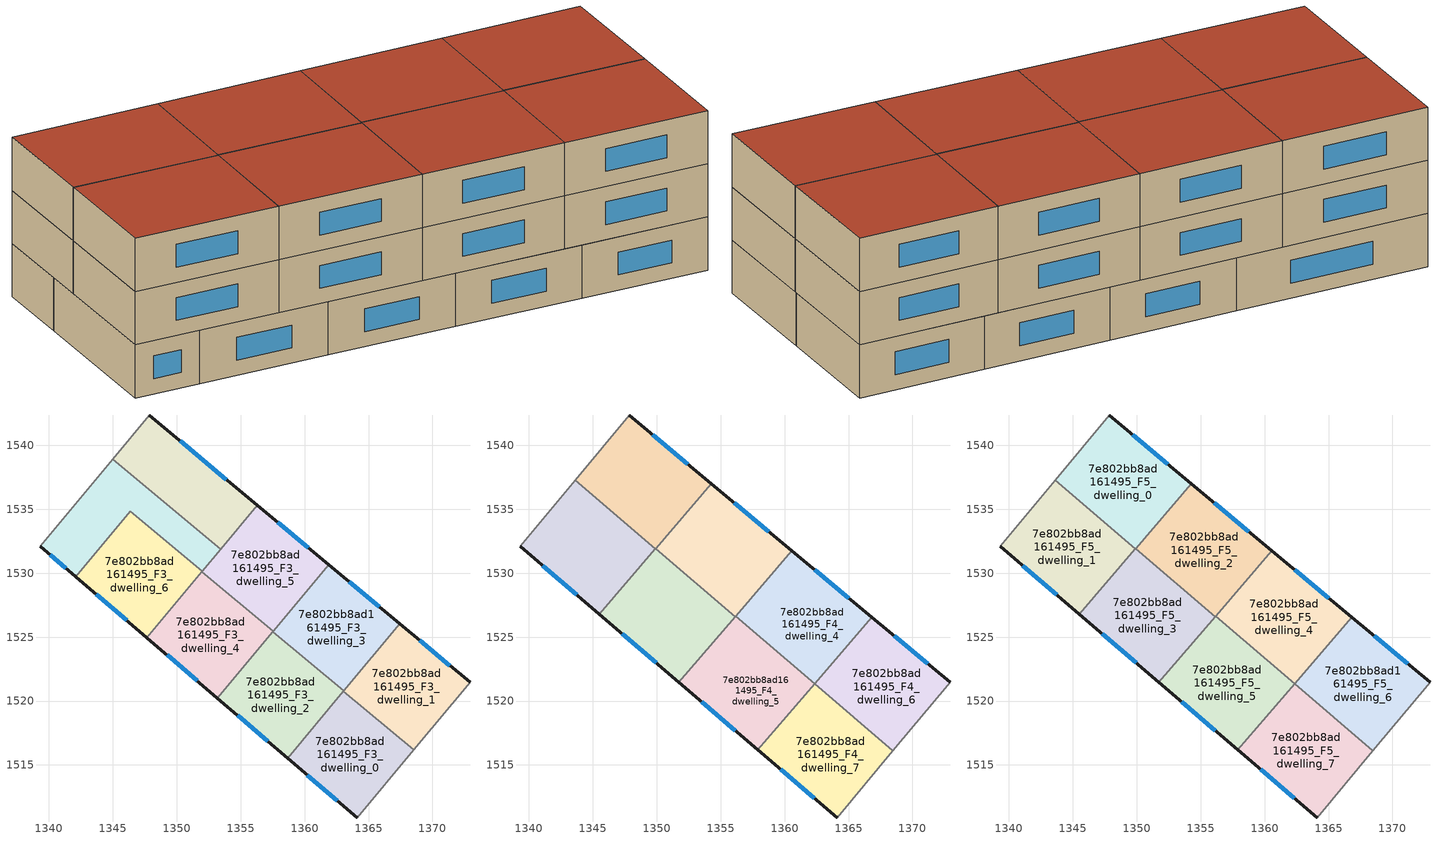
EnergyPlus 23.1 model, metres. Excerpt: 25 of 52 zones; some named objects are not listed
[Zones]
7e802bb8ad161495_F3_dwelling_0
 floor to 7e802bb8ad161495_F2_dwelling_0 (EU_floor_Construction): 1368.53,1516.19 1364.1,1510.87 1358.66,1515.53 1363.03,1520.77 z9
 wall outside (EU_wall_Construction): 1358.66,1515.53 1364.1,1510.87 z9:12
 wall to 7e802bb8ad161495_F3_dwelling_1 (EU_wall_Construction): 1368.53,1516.19 1363.03,1520.77 z9:12
 wall adiabatic (EU_wall_Construction): 1364.1,1510.87 1368.53,1516.19 z9:12
 wall to 7e802bb8ad161495_F3_dwelling_2 (EU_wall_Construction): 1363.03,1520.77 1358.66,1515.53 z9:12
 window (EU_Window_Construction): 1360.22,1514.2 1362.55,1512.2 z9.86:11.14
 ceiling adiabatic (EU_roof_Construction): 1364.1,1510.87 1368.47,1516.12 1363.36,1520.5 1363.03,1520.77 1358.66,1515.53 z12
7e802bb8ad161495_F3_dwelling_1
 floor to 7e802bb8ad161495_F2_dwelling_1 (EU_floor_Construction): 1372.93,1521.47 1368.53,1516.19 1363.03,1520.77 1367.43,1526.05 z9
 wall outside (EU_wall_Construction): 1372.93,1521.47 1367.43,1526.05 z9:12
 wall adiabatic (EU_wall_Construction): 1368.53,1516.19 1372.93,1521.47 z9:12
 wall to 7e802bb8ad161495_F3_dwelling_3 (EU_wall_Construction): 1367.43,1526.05 1363.06,1520.81 z9:12
 wall to 7e802bb8ad161495_F3_dwelling_2 (EU_wall_Construction): 1363.06,1520.81 1363.03,1520.77 z9:12
 window (EU_Window_Construction): 1371.36,1522.78 1369,1524.74 z9.86:11.14
7e802bb8ad161495_F3_dwelling_2
 floor to 7e802bb8ad161495_F2_dwelling_2 (EU_floor_Construction): 1363.06,1520.81 1358.66,1515.53 1353.18,1520.22 1357.52,1525.42 z9
 wall outside (EU_wall_Construction): 1353.18,1520.22 1358.66,1515.53 z9:12
 wall to 7e802bb8ad161495_F3_dwelling_3 (EU_wall_Construction): 1363.06,1520.81 1357.52,1525.42 z9:12
 wall to 7e802bb8ad161495_F3_dwelling_4 (EU_wall_Construction): 1357.52,1525.42 1353.18,1520.22 z9:12
 window (EU_Window_Construction): 1354.75,1518.88 1357.1,1516.87 z9.86:11.14
7e802bb8ad161495_F3_dwelling_3
 floor to 7e802bb8ad161495_F2_dwelling_3 (EU_floor_Construction): 1367.43,1526.05 1363.06,1520.81 1357.52,1525.42 1361.89,1530.66 z9
 wall outside (EU_wall_Construction): 1367.43,1526.05 1361.89,1530.66 z9:12
 wall to 7e802bb8ad161495_F3_dwelling_5 (EU_wall_Construction): 1361.89,1530.66 1357.55,1525.46 z9:12
 wall to 7e802bb8ad161495_F3_dwelling_4 (EU_wall_Construction): 1357.55,1525.46 1357.52,1525.43 z9:12
 window (EU_Window_Construction): 1365.85,1527.37 1363.47,1529.34 z9.86:11.14
7e802bb8ad161495_F3_dwelling_4
 floor to 7e802bb8ad161495_F2_dwelling_4 (EU_floor_Construction): 1357.55,1525.46 1353.18,1520.22 1347.66,1524.95 1351.97,1530.12 z9
 wall outside (EU_wall_Construction): 1347.66,1524.95 1353.18,1520.22 z9:12
 wall to 7e802bb8ad161495_F3_dwelling_5 (EU_wall_Construction): 1357.55,1525.46 1351.97,1530.12 z9:12
 wall to 7e802bb8ad161495_F3_dwelling_6 (EU_wall_Construction): 1351.97,1530.12 1347.66,1524.95 z9:12
 window (EU_Window_Construction): 1349.24,1523.6 1351.61,1521.57 z9.86:11.14
 ceiling adiabatic (EU_roof_Construction): 1353.18,1520.22 1351.74,1521.46 1356.16,1526.62 1351.97,1530.12 1347.66,1524.95 z12
7e802bb8ad161495_F3_dwelling_5
 floor to 7e802bb8ad161495_F2_dwelling_5 (EU_floor_Construction): 1361.89,1530.66 1357.55,1525.46 1351.97,1530.12 1356.3,1535.31 z9
 wall outside (EU_wall_Construction): 1361.89,1530.66 1356.3,1535.31 z9:12
 wall to 7e802bb8ad161495_F3_dwelling_8 (EU_wall_Construction): 1356.3,1535.31 1353.43,1531.87 z9:12
 wall to 7e802bb8ad161495_F3_dwelling_7 (EU_wall_Construction): 1353.43,1531.88 1352,1530.15 z9:12
 wall to 7e802bb8ad161495_F3_dwelling_6 (EU_wall_Construction): 1352,1530.15 1351.97,1530.12 z9:12
 window (EU_Window_Construction): 1360.29,1531.99 1357.9,1533.98 z9.86:11.14
7e802bb8ad161495_F3_dwelling_6
 floor to 7e802bb8ad161495_F2_dwelling_6 (EU_floor_Construction): 1352,1530.15 1347.66,1524.95 1342.1,1529.72 1346.37,1534.84 z9
 wall outside (EU_wall_Construction): 1342.1,1529.72 1347.66,1524.95 z9:12
 wall to 7e802bb8ad161495_F3_dwelling_7 (EU_wall_Construction): 1352,1530.15 1346.37,1534.84 1342.1,1529.72 z9:12
 window (EU_Window_Construction): 1343.69,1528.36 1346.07,1526.31 z9.86:11.14
7e802bb8ad161495_F3_dwelling_7
 floor to 7e802bb8ad161495_F2_dwelling_7 (EU_floor_Construction): 1353.43,1531.88 1352,1530.15 1346.37,1534.84 1342.1,1529.72 1339.3,1532.12 1344.98,1538.92 z9
 wall outside (EU_wall_Construction): 1339.3,1532.12 1342.1,1529.72 z9:12
 wall adiabatic (EU_wall_Construction): 1344.98,1538.92 1339.3,1532.12 z9:12
 wall to 7e802bb8ad161495_F3_dwelling_8 (EU_wall_Construction): 1353.43,1531.88 1344.98,1538.92 z9:12
 window (EU_Window_Construction): 1340.1,1531.43 1341.3,1530.4 z9.86:11.14
7e802bb8ad161495_F3_dwelling_8
 floor to 7e802bb8ad161495_F2_dwelling_8 (EU_floor_Construction): 1356.3,1535.31 1353.43,1531.88 1344.98,1538.92 1347.84,1542.35 z9
 wall outside (EU_wall_Construction): 1356.3,1535.31 1347.84,1542.35 z9:12
 wall adiabatic (EU_wall_Construction): 1347.84,1542.35 1344.98,1538.92 z9:12
 window (EU_Window_Construction): 1353.88,1537.32 1350.25,1540.34 z9.86:11.14
 ceiling adiabatic (EU_roof_Construction): 1353.43,1531.88 1356.3,1535.31 1354.26,1537 1351.35,1533.61 z12
7e802bb8ad161495_F4_dwelling_0
 floor to 7e802bb8ad161495_F3_dwelling_8 (EU_floor_Construction): 1354.26,1537 1351.35,1533.61 1344.98,1538.92 1347.84,1542.35 z12
 floor to 7e802bb8ad161495_F3_dwelling_7 (EU_floor_Construction): 1351.35,1533.61 1349.89,1531.91 1343.61,1537.29 1344.98,1538.92 z12
 wall outside (EU_wall_Construction): 1354.27,1537 1347.84,1542.35 z12:15
 wall adiabatic (EU_wall_Construction): 1347.84,1542.35 1343.61,1537.29 z12:15
 wall to 7e802bb8ad161495_F4_dwelling_1 (EU_wall_Construction): 1343.61,1537.29 1349.89,1531.91 z12:15
 wall to 7e802bb8ad161495_F4_dwelling_2 (EU_wall_Construction): 1349.91,1531.92 1354.27,1537 z12:15
 wall to 7e802bb8ad161495_F4_dwelling_3 (EU_wall_Construction): 1349.89,1531.91 1349.91,1531.92 z12:15
 window (EU_Window_Construction): 1352.43,1538.53 1349.67,1540.83 z12.86:14.14
7e802bb8ad161495_F4_dwelling_1
 floor to 7e802bb8ad161495_F3_dwelling_6 (EU_floor_Construction): 1349.89,1531.9 1345.51,1526.8 1342.1,1529.72 1346.37,1534.84 z12
 floor to 7e802bb8ad161495_F3_dwelling_7 (EU_floor_Construction): 1346.37,1534.84 1342.1,1529.72 1339.3,1532.12 1343.61,1537.29 1349.89,1531.91 z12
 wall outside (EU_wall_Construction): 1339.3,1532.12 1345.51,1526.8 z12:15
 wall adiabatic (EU_wall_Construction): 1343.61,1537.29 1339.3,1532.12 z12:15
 wall to 7e802bb8ad161495_F4_dwelling_3 (EU_wall_Construction): 1345.51,1526.8 1349.89,1531.91 z12:15
 window (EU_Window_Construction): 1341.08,1530.6 1343.74,1528.32 z12.86:14.14
7e802bb8ad161495_F4_dwelling_2
 floor to 7e802bb8ad161495_F3_dwelling_5 (EU_floor_Construction): 1360.57,1531.76 1356.16,1526.62 1353.83,1528.56 1351.99,1530.14 1356.3,1535.31 z12
 floor to 7e802bb8ad161495_F3_dwelling_7 (EU_floor_Construction): 1353.43,1531.88 1352,1530.15 1351.37,1530.67 1349.91,1531.92 1351.35,1533.61 z12
 floor adiabatic (EU_floor_Construction): 1356.16,1526.62 1356.13,1526.59 1353.83,1528.56 z12; 1356.3,1535.31 1351.99,1530.14 1351.37,1530.67 1352,1530.15 1353.43,1531.88 1351.35,1533.61 1354.27,1537 z12
 wall outside (EU_wall_Construction): 1360.57,1531.76 1354.27,1537 z12:15
 wall to 7e802bb8ad161495_F4_dwelling_3 (EU_wall_Construction): 1349.91,1531.92 1356.13,1526.59 z12:15
 wall to 7e802bb8ad161495_F4_dwelling_4 (EU_wall_Construction): 1356.17,1526.64 1360.57,1531.76 z12:15
 wall to 7e802bb8ad161495_F4_dwelling_5 (EU_wall_Construction): 1356.13,1526.59 1356.17,1526.64 z12:15
 window (EU_Window_Construction): 1358.77,1533.26 1356.07,1535.51 z12.86:14.14
7e802bb8ad161495_F4_dwelling_3
 floor adiabatic (EU_floor_Construction): 1353.83,1528.56 1356.13,1526.59 1351.74,1521.46 1347.66,1524.95 1351.97,1530.12 z12
 floor to 7e802bb8ad161495_F3_dwelling_6 (EU_floor_Construction): 1351.37,1530.67 1351.99,1530.14 1347.66,1524.95 1345.51,1526.8 1349.89,1531.9 z12
 floor to 7e802bb8ad161495_F3_dwelling_5 (EU_floor_Construction): 1353.83,1528.56 1351.97,1530.12 1351.99,1530.14 z12
 floor to 7e802bb8ad161495_F3_dwelling_7 (EU_floor_Construction): 1351.37,1530.67 1349.89,1531.91 1349.91,1531.92 z12
 wall outside (EU_wall_Construction): 1345.51,1526.8 1351.74,1521.46 z12:15
 wall to 7e802bb8ad161495_F4_dwelling_5 (EU_wall_Construction): 1351.74,1521.46 1356.13,1526.59 z12:15
 window (EU_Window_Construction): 1347.29,1525.27 1349.96,1522.99 z12.86:14.14
7e802bb8ad161495_F4_dwelling_4
 floor to 7e802bb8ad161495_F3_dwelling_3 (EU_floor_Construction): 1366.81,1526.56 1362.37,1521.38 1359.79,1523.53 1357.55,1525.46 1361.89,1530.66 z12
 floor to 7e802bb8ad161495_F3_dwelling_2 (EU_floor_Construction): 1362.37,1521.38 1362.34,1521.35 1359.79,1523.53 z12
 floor to 7e802bb8ad161495_F3_dwelling_5 (EU_floor_Construction): 1361.89,1530.66 1357.55,1525.46 1357.31,1525.66 1356.17,1526.64 1360.57,1531.76 z12
 wall outside (EU_wall_Construction): 1366.82,1526.56 1360.57,1531.76 z12:15
 wall to 7e802bb8ad161495_F4_dwelling_5 (EU_wall_Construction): 1356.17,1526.64 1362.34,1521.35 z12:15
 wall to 7e802bb8ad161495_F4_dwelling_6 (EU_wall_Construction): 1362.35,1521.36 1366.82,1526.56 z12:15
 wall to 7e802bb8ad161495_F4_dwelling_7 (EU_wall_Construction): 1362.34,1521.35 1362.35,1521.36 z12:15
 window (EU_Window_Construction): 1365.03,1528.05 1362.35,1530.28 z12.86:14.14
7e802bb8ad161495_F4_dwelling_5
 floor to 7e802bb8ad161495_F3_dwelling_2 (EU_floor_Construction): 1359.79,1523.53 1362.34,1521.35 1357.91,1516.18 1353.18,1520.22 1357.52,1525.42 z12
 floor to 7e802bb8ad161495_F3_dwelling_3 (EU_floor_Construction): 1359.79,1523.53 1357.52,1525.42 1357.55,1525.46 z12
 floor to 7e802bb8ad161495_F3_dwelling_4 (EU_floor_Construction): 1357.31,1525.66 1357.55,1525.46 1353.18,1520.22 1351.74,1521.46 1356.16,1526.62 z12
 floor to 7e802bb8ad161495_F3_dwelling_5 (EU_floor_Construction): 1357.31,1525.66 1356.16,1526.62 1356.17,1526.64 z12
 wall outside (EU_wall_Construction): 1351.74,1521.46 1357.91,1516.18 z12:15
 wall to 7e802bb8ad161495_F4_dwelling_7 (EU_wall_Construction): 1357.91,1516.18 1362.34,1521.35 z12:15
 window (EU_Window_Construction): 1353.5,1519.95 1356.14,1517.69 z12.86:14.14
7e802bb8ad161495_F4_dwelling_6
 floor to 7e802bb8ad161495_F3_dwelling_1 (EU_floor_Construction): 1372.93,1521.47 1368.53,1516.19 1363.36,1520.5 1363.04,1520.78 1367.43,1526.05 z12
 floor to 7e802bb8ad161495_F3_dwelling_0 (EU_floor_Construction): 1368.53,1516.19 1368.47,1516.12 1363.36,1520.5 z12
 floor to 7e802bb8ad161495_F3_dwelling_3 (EU_floor_Construction): 1367.43,1526.05 1363.06,1520.81 1362.37,1521.38 1366.81,1526.56 z12
 floor to 7e802bb8ad161495_F3_dwelling_2 (EU_floor_Construction): 1363.06,1520.81 1363.04,1520.78 1362.35,1521.36 1362.37,1521.38 z12
 wall outside (EU_wall_Construction): 1372.93,1521.47 1366.82,1526.56 z12:15
 wall to 7e802bb8ad161495_F4_dwelling_7 (EU_wall_Construction): 1362.35,1521.36 1368.47,1516.12 z12:15
 wall adiabatic (EU_wall_Construction): 1368.47,1516.12 1372.93,1521.47 z12:15
 window (EU_Window_Construction): 1371.19,1522.92 1368.56,1525.11 z12.86:14.14
7e802bb8ad161495_F4_dwelling_7
 floor to 7e802bb8ad161495_F3_dwelling_2 (EU_floor_Construction): 1363.04,1520.78 1358.66,1515.53 1357.91,1516.18 1362.35,1521.36 z12
 floor adiabatic (EU_floor_Construction): 1368.47,1516.12 1364.1,1510.87 1358.66,1515.53 1363.04,1520.78 z12
 wall outside (EU_wall_Construction): 1357.91,1516.18 1364.1,1510.87 z12:15
 wall adiabatic (EU_wall_Construction): 1364.1,1510.87 1368.47,1516.12 z12:15
 window (EU_Window_Construction): 1359.68,1514.66 1362.33,1512.39 z12.86:14.14
7e802bb8ad161495_F5_dwelling_0
 floor to 7e802bb8ad161495_F4_dwelling_0 (EU_floor_Construction): 1354.27,1537 1349.89,1531.91 1343.61,1537.29 1347.84,1542.35 z15
 wall outside (EU_wall_Construction): 1354.27,1537 1347.84,1542.35 z15:18
 wall adiabatic (EU_wall_Construction): 1347.84,1542.35 1343.61,1537.29 z15:18
 wall to 7e802bb8ad161495_F5_dwelling_1 (EU_wall_Construction): 1343.61,1537.29 1349.89,1531.91 z15:18
 wall to 7e802bb8ad161495_F5_dwelling_2 (EU_wall_Construction): 1349.91,1531.92 1354.27,1537 z15:18
 wall to 7e802bb8ad161495_F5_dwelling_3 (EU_wall_Construction): 1349.89,1531.91 1349.91,1531.92 z15:18
 window (EU_Window_Construction): 1352.43,1538.53 1349.67,1540.83 z15.86:17.14
 roof outside (EU_roof_Construction): 1349.89,1531.91 1354.27,1537 1347.84,1542.35 1343.61,1537.29 z18
7e802bb8ad161495_F5_dwelling_1
 floor to 7e802bb8ad161495_F4_dwelling_1 (EU_floor_Construction): 1349.89,1531.91 1345.51,1526.8 1339.3,1532.12 1343.61,1537.29 z15
 wall outside (EU_wall_Construction): 1339.3,1532.12 1345.51,1526.8 z15:18
 wall adiabatic (EU_wall_Construction): 1343.61,1537.29 1339.3,1532.12 z15:18
 wall to 7e802bb8ad161495_F5_dwelling_3 (EU_wall_Construction): 1345.51,1526.8 1349.89,1531.91 z15:18
 window (EU_Window_Construction): 1341.08,1530.6 1343.74,1528.32 z15.86:17.14
 roof outside (EU_roof_Construction): 1345.51,1526.8 1349.89,1531.91 1343.61,1537.29 1339.3,1532.12 z18
7e802bb8ad161495_F5_dwelling_2
 floor to 7e802bb8ad161495_F4_dwelling_2 (EU_floor_Construction): 1360.57,1531.76 1356.13,1526.59 1349.91,1531.92 1354.27,1537 z15
 wall outside (EU_wall_Construction): 1360.57,1531.76 1354.27,1537 z15:18
 wall to 7e802bb8ad161495_F5_dwelling_3 (EU_wall_Construction): 1349.91,1531.92 1356.13,1526.59 z15:18
 wall to 7e802bb8ad161495_F5_dwelling_4 (EU_wall_Construction): 1356.17,1526.64 1360.57,1531.76 z15:18
 wall to 7e802bb8ad161495_F5_dwelling_5 (EU_wall_Construction): 1356.13,1526.59 1356.17,1526.64 z15:18
 window (EU_Window_Construction): 1358.77,1533.26 1356.07,1535.51 z15.86:17.14
 roof outside (EU_roof_Construction): 1356.13,1526.59 1360.57,1531.76 1354.27,1537 1349.91,1531.92 z18
7e802bb8ad161495_F5_dwelling_3
 floor to 7e802bb8ad161495_F4_dwelling_3 (EU_floor_Construction): 1356.13,1526.59 1351.74,1521.46 1345.51,1526.8 1349.91,1531.92 z15
 wall outside (EU_wall_Construction): 1345.51,1526.8 1351.74,1521.46 z15:18
 wall to 7e802bb8ad161495_F5_dwelling_5 (EU_wall_Construction): 1351.74,1521.46 1356.13,1526.59 z15:18
 window (EU_Window_Construction): 1347.29,1525.27 1349.96,1522.99 z15.86:17.14
 roof outside (EU_roof_Construction): 1351.74,1521.46 1356.13,1526.59 1349.91,1531.92 1345.51,1526.8 z18
7e802bb8ad161495_F5_dwelling_4
 floor to 7e802bb8ad161495_F4_dwelling_4 (EU_floor_Construction): 1366.82,1526.56 1362.34,1521.35 1356.17,1526.64 1360.57,1531.76 z15
 wall outside (EU_wall_Construction): 1366.82,1526.56 1360.57,1531.76 z15:18
 wall to 7e802bb8ad161495_F5_dwelling_5 (EU_wall_Construction): 1356.17,1526.64 1362.34,1521.35 z15:18
 wall to 7e802bb8ad161495_F5_dwelling_6 (EU_wall_Construction): 1362.35,1521.36 1366.82,1526.56 z15:18
 wall to 7e802bb8ad161495_F5_dwelling_7 (EU_wall_Construction): 1362.34,1521.35 1362.35,1521.36 z15:18
 window (EU_Window_Construction): 1365.03,1528.05 1362.35,1530.28 z15.86:17.14
 roof outside (EU_roof_Construction): 1362.34,1521.35 1366.82,1526.56 1360.57,1531.76 1356.17,1526.64 z18
7e802bb8ad161495_F5_dwelling_5
 floor to 7e802bb8ad161495_F4_dwelling_5 (EU_floor_Construction): 1362.34,1521.35 1357.91,1516.18 1351.74,1521.46 1356.17,1526.64 z15
 wall outside (EU_wall_Construction): 1351.74,1521.46 1357.91,1516.18 z15:18
 wall to 7e802bb8ad161495_F5_dwelling_7 (EU_wall_Construction): 1357.91,1516.18 1362.34,1521.35 z15:18
 window (EU_Window_Construction): 1353.5,1519.95 1356.14,1517.69 z15.86:17.14
 roof outside (EU_roof_Construction): 1357.91,1516.18 1362.34,1521.35 1356.17,1526.64 1351.74,1521.46 z18
7e802bb8ad161495_F5_dwelling_6
 floor to 7e802bb8ad161495_F4_dwelling_6 (EU_floor_Construction): 1372.93,1521.47 1368.47,1516.12 1362.35,1521.36 1366.82,1526.56 z15
 wall outside (EU_wall_Construction): 1372.93,1521.47 1366.82,1526.56 z15:18
 wall to 7e802bb8ad161495_F5_dwelling_7 (EU_wall_Construction): 1362.35,1521.36 1368.47,1516.12 z15:18
 wall adiabatic (EU_wall_Construction): 1368.47,1516.12 1372.93,1521.47 z15:18
 window (EU_Window_Construction): 1371.19,1522.92 1368.56,1525.11 z15.86:17.14
 roof outside (EU_roof_Construction): 1368.47,1516.12 1372.93,1521.47 1366.82,1526.56 1362.35,1521.36 z18
7e802bb8ad161495_F5_dwelling_7
 floor to 7e802bb8ad161495_F4_dwelling_7 (EU_floor_Construction): 1368.47,1516.12 1364.1,1510.87 1357.91,1516.18 1362.35,1521.36 z15
 wall outside (EU_wall_Construction): 1357.91,1516.18 1364.1,1510.87 z15:18
 wall adiabatic (EU_wall_Construction): 1364.1,1510.87 1368.47,1516.12 z15:18
 window (EU_Window_Construction): 1359.68,1514.66 1362.33,1512.39 z15.86:17.14
 roof outside (EU_roof_Construction): 1364.1,1510.87 1368.47,1516.12 1362.35,1521.36 1357.91,1516.18 z18
[Building]
EU S2 Campaign: North Axis=0; Terrain=City; Solar Distribution=FullExterior
[Site:Location]
Helsinki-Vantaa.AP: Latitude=60.317; Longitude=24.963; Time Zone=2; Elevation=54.6
[SizingPeriod:WeatherFileDays]
AnnualSizingPeriod: Begin Month=1; Begin Day of Month=1; End Month=12; End Day of Month=31; Day of Week for Start Day=Monday; Use Weather File Daylight Saving Period=No; Use Weather File Rain and Snow Indicators=No
[MATERIAL]
EU_InternalMass_Material: Roughness=MediumRough; Thickness=0.1; Conductivity=1; Density=1800; Specific Heat=900; Thermal Absorptance=0.9; Solar Absorptance=0.7; Visible Absorptance=0.7
[MATERIAL:NOMASS] Roughness=MediumRough; Thermal Absorptance=0.9; Solar Absorptance=0.7; Visible Absorptance=0.7
Name | Thermal Resistance
EU_wall_NoMass | 1.10183
EU_roof_NoMass; EU_floor_NoMass | 1.70606
[WINDOWMATERIAL:SIMPLEGLAZINGSYSTEM]
EU_Window_SimpleGlazing: UFactor=3.11035; Solar Heat Gain Coefficient=0.8; Visible Transmittance=0.8
[CONSTRUCTION]
EU_wall_Construction: EU_wall_NoMass
EU_roof_Construction: EU_roof_NoMass
EU_floor_Construction: EU_floor_NoMass
EU_Window_Construction: EU_Window_SimpleGlazing
EU_InternalMass_Construction: EU_InternalMass_Material
[ZONE] Type=1; Multiplier=1; Ceiling Height=autocalculate; Floor Area=autocalculate; Part of Total Floor Area=Yes
Name | Volume
7e802bb8ad161495_F3_dwelling_0 | 147.608
7e802bb8ad161495_F4_dwelling_0; 7e802bb8ad161495_F5_dwelling_0 | 166.063
7e802bb8ad161495_F3_dwelling_1; 7e802bb8ad161495_F3_dwelling_8 | 147.616
7e802bb8ad161495_F4_dwelling_1; 7e802bb8ad161495_F5_dwelling_1 | 166.077
7e802bb8ad161495_F3_dwelling_2; 7e802bb8ad161495_F3_dwelling_4 | 147.628
7e802bb8ad161495_F4_dwelling_2; 7e802bb8ad161495_F5_dwelling_2 | 166.078
7e802bb8ad161495_F3_dwelling_3; 7e802bb8ad161495_F3_dwelling_5 | 147.623
7e802bb8ad161495_F4_dwelling_3; 7e802bb8ad161495_F5_dwelling_3 | 166.07
7e802bb8ad161495_F4_dwelling_4; 7e802bb8ad161495_F5_dwelling_4 | 166.074
7e802bb8ad161495_F4_dwelling_5; 7e802bb8ad161495_F5_dwelling_5 | 166.085
7e802bb8ad161495_F3_dwelling_6 | 147.599
7e802bb8ad161495_F4_dwelling_6; 7e802bb8ad161495_F5_dwelling_6 | 166.079
7e802bb8ad161495_F3_dwelling_7 | 147.627
7e802bb8ad161495_F4_dwelling_7; 7e802bb8ad161495_F5_dwelling_7 | 166.064
[INTERNALMASS] Construction=EU_InternalMass_Construction
Name | Zone or ZoneList | Surface Area
7e802bb8ad161495_F3_dwelling_0_EU_InternalMass | 7e802bb8ad161495_F3_dwelling_0 | 49.203
7e802bb8ad161495_F3_dwelling_1_EU_InternalMass | 7e802bb8ad161495_F3_dwelling_1 | 49.2059
7e802bb8ad161495_F3_dwelling_2_EU_InternalMass | 7e802bb8ad161495_F3_dwelling_2 | 49.2096
7e802bb8ad161495_F3_dwelling_3_EU_InternalMass | 7e802bb8ad161495_F3_dwelling_3 | 49.2067
7e802bb8ad161495_F3_dwelling_4_EU_InternalMass | 7e802bb8ad161495_F3_dwelling_4 | 49.2104
7e802bb8ad161495_F3_dwelling_5_EU_InternalMass | 7e802bb8ad161495_F3_dwelling_5 | 49.208
7e802bb8ad161495_F3_dwelling_6_EU_InternalMass | 7e802bb8ad161495_F3_dwelling_6 | 49.2005
7e802bb8ad161495_F3_dwelling_7_EU_InternalMass | 7e802bb8ad161495_F3_dwelling_7 | 49.2091
7e802bb8ad161495_F3_dwelling_8_EU_InternalMass | 7e802bb8ad161495_F3_dwelling_8 | 49.2086
7e802bb8ad161495_F4_dwelling_0_EU_InternalMass | 7e802bb8ad161495_F4_dwelling_0 | 55.3543
7e802bb8ad161495_F4_dwelling_1_EU_InternalMass | 7e802bb8ad161495_F4_dwelling_1 | 55.3593
7e802bb8ad161495_F4_dwelling_2_EU_InternalMass | 7e802bb8ad161495_F4_dwelling_2 | 55.3592
7e802bb8ad161495_F4_dwelling_3_EU_InternalMass | 7e802bb8ad161495_F4_dwelling_3 | 55.357
7e802bb8ad161495_F4_dwelling_4_EU_InternalMass | 7e802bb8ad161495_F4_dwelling_4 | 55.3578
7e802bb8ad161495_F4_dwelling_5_EU_InternalMass | 7e802bb8ad161495_F4_dwelling_5 | 55.3617
7e802bb8ad161495_F4_dwelling_6_EU_InternalMass | 7e802bb8ad161495_F4_dwelling_6 | 55.3593
7e802bb8ad161495_F4_dwelling_7_EU_InternalMass | 7e802bb8ad161495_F4_dwelling_7 | 55.3549
7e802bb8ad161495_F5_dwelling_0_EU_InternalMass | 7e802bb8ad161495_F5_dwelling_0 | 55.3543
7e802bb8ad161495_F5_dwelling_1_EU_InternalMass | 7e802bb8ad161495_F5_dwelling_1 | 55.3593
7e802bb8ad161495_F5_dwelling_2_EU_InternalMass | 7e802bb8ad161495_F5_dwelling_2 | 55.3592
7e802bb8ad161495_F5_dwelling_3_EU_InternalMass | 7e802bb8ad161495_F5_dwelling_3 | 55.357
7e802bb8ad161495_F5_dwelling_4_EU_InternalMass | 7e802bb8ad161495_F5_dwelling_4 | 55.3578
7e802bb8ad161495_F5_dwelling_5_EU_InternalMass | 7e802bb8ad161495_F5_dwelling_5 | 55.3617
7e802bb8ad161495_F5_dwelling_6_EU_InternalMass | 7e802bb8ad161495_F5_dwelling_6 | 55.3593
7e802bb8ad161495_F5_dwelling_7_EU_InternalMass | 7e802bb8ad161495_F5_dwelling_7 | 55.3549
[OTHEREQUIPMENT] Fuel Type=Electricity; Design Level Calculation Method=Watts/Area; Power per Zone Floor Area=1; Fraction Latent=0; Fraction Radiant=0; Fraction Lost=0; Carbon Dioxide Generation Rate=0; EndUse Subcategory=EU_Step8_InternalGains
Name | Zone or ZoneList or Space or SpaceList | Schedule
EU_Step8_InternalGain_7e802bb8ad161495_F3_dwelling_0_f000 | 7e802bb8ad161495_F3_dwelling_0 | EU_Step8_GainSchedule_7e802bb8ad161495_F3_dwelling_0_f000
EU_Step8_InternalGain_7e802bb8ad161495_F3_dwelling_1_f000 | 7e802bb8ad161495_F3_dwelling_1 | EU_Step8_GainSchedule_7e802bb8ad161495_F3_dwelling_1_f000
EU_Step8_InternalGain_7e802bb8ad161495_F3_dwelling_2_f000 | 7e802bb8ad161495_F3_dwelling_2 | EU_Step8_GainSchedule_7e802bb8ad161495_F3_dwelling_2_f000
EU_Step8_InternalGain_7e802bb8ad161495_F3_dwelling_3_f000 | 7e802bb8ad161495_F3_dwelling_3 | EU_Step8_GainSchedule_7e802bb8ad161495_F3_dwelling_3_f000
EU_Step8_InternalGain_7e802bb8ad161495_F3_dwelling_4_f000 | 7e802bb8ad161495_F3_dwelling_4 | EU_Step8_GainSchedule_7e802bb8ad161495_F3_dwelling_4_f000
EU_Step8_InternalGain_7e802bb8ad161495_F3_dwelling_5_f000 | 7e802bb8ad161495_F3_dwelling_5 | EU_Step8_GainSchedule_7e802bb8ad161495_F3_dwelling_5_f000
EU_Step8_InternalGain_7e802bb8ad161495_F3_dwelling_6_f000 | 7e802bb8ad161495_F3_dwelling_6 | EU_Step8_GainSchedule_7e802bb8ad161495_F3_dwelling_6_f000
EU_Step8_InternalGain_7e802bb8ad161495_F3_dwelling_7_f000 | 7e802bb8ad161495_F3_dwelling_7 | EU_Step8_GainSchedule_7e802bb8ad161495_F3_dwelling_7_f000
EU_Step8_InternalGain_7e802bb8ad161495_F3_dwelling_8_f000 | 7e802bb8ad161495_F3_dwelling_8 | EU_Step8_GainSchedule_7e802bb8ad161495_F3_dwelling_8_f000
EU_Step8_InternalGain_7e802bb8ad161495_F4_dwelling_0_f000 | 7e802bb8ad161495_F4_dwelling_0 | EU_Step8_GainSchedule_7e802bb8ad161495_F4_dwelling_0_f000
EU_Step8_InternalGain_7e802bb8ad161495_F4_dwelling_1_f000 | 7e802bb8ad161495_F4_dwelling_1 | EU_Step8_GainSchedule_7e802bb8ad161495_F4_dwelling_1_f000
EU_Step8_InternalGain_7e802bb8ad161495_F4_dwelling_2_f000 | 7e802bb8ad161495_F4_dwelling_2 | EU_Step8_GainSchedule_7e802bb8ad161495_F4_dwelling_2_f000
EU_Step8_InternalGain_7e802bb8ad161495_F4_dwelling_3_f000 | 7e802bb8ad161495_F4_dwelling_3 | EU_Step8_GainSchedule_7e802bb8ad161495_F4_dwelling_3_f000
EU_Step8_InternalGain_7e802bb8ad161495_F4_dwelling_4_f000 | 7e802bb8ad161495_F4_dwelling_4 | EU_Step8_GainSchedule_7e802bb8ad161495_F4_dwelling_4_f000
EU_Step8_InternalGain_7e802bb8ad161495_F4_dwelling_5_f000 | 7e802bb8ad161495_F4_dwelling_5 | EU_Step8_GainSchedule_7e802bb8ad161495_F4_dwelling_5_f000
EU_Step8_InternalGain_7e802bb8ad161495_F4_dwelling_6_f000 | 7e802bb8ad161495_F4_dwelling_6 | EU_Step8_GainSchedule_7e802bb8ad161495_F4_dwelling_6_f000
EU_Step8_InternalGain_7e802bb8ad161495_F4_dwelling_7_f000 | 7e802bb8ad161495_F4_dwelling_7 | EU_Step8_GainSchedule_7e802bb8ad161495_F4_dwelling_7_f000
EU_Step8_InternalGain_7e802bb8ad161495_F5_dwelling_0_f000 | 7e802bb8ad161495_F5_dwelling_0 | EU_Step8_GainSchedule_7e802bb8ad161495_F5_dwelling_0_f000
EU_Step8_InternalGain_7e802bb8ad161495_F5_dwelling_1_f000 | 7e802bb8ad161495_F5_dwelling_1 | EU_Step8_GainSchedule_7e802bb8ad161495_F5_dwelling_1_f000
EU_Step8_InternalGain_7e802bb8ad161495_F5_dwelling_2_f000 | 7e802bb8ad161495_F5_dwelling_2 | EU_Step8_GainSchedule_7e802bb8ad161495_F5_dwelling_2_f000
EU_Step8_InternalGain_7e802bb8ad161495_F5_dwelling_3_f000 | 7e802bb8ad161495_F5_dwelling_3 | EU_Step8_GainSchedule_7e802bb8ad161495_F5_dwelling_3_f000
EU_Step8_InternalGain_7e802bb8ad161495_F5_dwelling_4_f000 | 7e802bb8ad161495_F5_dwelling_4 | EU_Step8_GainSchedule_7e802bb8ad161495_F5_dwelling_4_f000
EU_Step8_InternalGain_7e802bb8ad161495_F5_dwelling_5_f000 | 7e802bb8ad161495_F5_dwelling_5 | EU_Step8_GainSchedule_7e802bb8ad161495_F5_dwelling_5_f000
EU_Step8_InternalGain_7e802bb8ad161495_F5_dwelling_6_f000 | 7e802bb8ad161495_F5_dwelling_6 | EU_Step8_GainSchedule_7e802bb8ad161495_F5_dwelling_6_f000
EU_Step8_InternalGain_7e802bb8ad161495_F5_dwelling_7_f000 | 7e802bb8ad161495_F5_dwelling_7 | EU_Step8_GainSchedule_7e802bb8ad161495_F5_dwelling_7_f000
[ZONEVENTILATION:DESIGNFLOWRATE] Schedule=EU_AlwaysOn; Design Flow Rate Calculation Method=AirChanges/Hour; Air Changes per Hour=0.756316; Ventilation Type=Natural; Fan Pressure Rise=0; Fan Total Efficiency=1; Constant Term Coefficient=1; Temperature Term Coefficient=0; Velocity Term Coefficient=0; Velocity Squared Term Coefficient=0; Minimum Indoor Temperature=-100; Maximum Indoor Temperature=100; Delta Temperature=-100; Minimum Outdoor Temperature=-100; Maximum Outdoor Temperature=100; Maximum Wind Speed=40
Name | Zone or ZoneList or Space or SpaceList
EU_ConstantAir_7e802bb8ad161495_F3_dwelling_0 | 7e802bb8ad161495_F3_dwelling_0
EU_ConstantAir_7e802bb8ad161495_F3_dwelling_1 | 7e802bb8ad161495_F3_dwelling_1
EU_ConstantAir_7e802bb8ad161495_F3_dwelling_2 | 7e802bb8ad161495_F3_dwelling_2
EU_ConstantAir_7e802bb8ad161495_F3_dwelling_3 | 7e802bb8ad161495_F3_dwelling_3
EU_ConstantAir_7e802bb8ad161495_F3_dwelling_4 | 7e802bb8ad161495_F3_dwelling_4
EU_ConstantAir_7e802bb8ad161495_F3_dwelling_5 | 7e802bb8ad161495_F3_dwelling_5
EU_ConstantAir_7e802bb8ad161495_F3_dwelling_6 | 7e802bb8ad161495_F3_dwelling_6
EU_ConstantAir_7e802bb8ad161495_F3_dwelling_7 | 7e802bb8ad161495_F3_dwelling_7
EU_ConstantAir_7e802bb8ad161495_F3_dwelling_8 | 7e802bb8ad161495_F3_dwelling_8
EU_ConstantAir_7e802bb8ad161495_F4_dwelling_0 | 7e802bb8ad161495_F4_dwelling_0
EU_ConstantAir_7e802bb8ad161495_F4_dwelling_1 | 7e802bb8ad161495_F4_dwelling_1
EU_ConstantAir_7e802bb8ad161495_F4_dwelling_2 | 7e802bb8ad161495_F4_dwelling_2
EU_ConstantAir_7e802bb8ad161495_F4_dwelling_3 | 7e802bb8ad161495_F4_dwelling_3
EU_ConstantAir_7e802bb8ad161495_F4_dwelling_4 | 7e802bb8ad161495_F4_dwelling_4
EU_ConstantAir_7e802bb8ad161495_F4_dwelling_5 | 7e802bb8ad161495_F4_dwelling_5
EU_ConstantAir_7e802bb8ad161495_F4_dwelling_6 | 7e802bb8ad161495_F4_dwelling_6
EU_ConstantAir_7e802bb8ad161495_F4_dwelling_7 | 7e802bb8ad161495_F4_dwelling_7
EU_ConstantAir_7e802bb8ad161495_F5_dwelling_0 | 7e802bb8ad161495_F5_dwelling_0
EU_ConstantAir_7e802bb8ad161495_F5_dwelling_1 | 7e802bb8ad161495_F5_dwelling_1
EU_ConstantAir_7e802bb8ad161495_F5_dwelling_2 | 7e802bb8ad161495_F5_dwelling_2
EU_ConstantAir_7e802bb8ad161495_F5_dwelling_3 | 7e802bb8ad161495_F5_dwelling_3
EU_ConstantAir_7e802bb8ad161495_F5_dwelling_4 | 7e802bb8ad161495_F5_dwelling_4
EU_ConstantAir_7e802bb8ad161495_F5_dwelling_5 | 7e802bb8ad161495_F5_dwelling_5
EU_ConstantAir_7e802bb8ad161495_F5_dwelling_6 | 7e802bb8ad161495_F5_dwelling_6
EU_ConstantAir_7e802bb8ad161495_F5_dwelling_7 | 7e802bb8ad161495_F5_dwelling_7
[HVACTEMPLATE:ZONE:IDEALLOADSAIRSYSTEM] System Availability Schedule=EU_AlwaysOn; Maximum Heating Supply Air Temperature=50; Minimum Cooling Supply Air Temperature=13; Maximum Heating Supply Air Humidity Ratio=0.0156; Minimum Cooling Supply Air Humidity Ratio=0.0077; Heating Limit=NoLimit; Cooling Limit=NoLimit; Heating Availability Schedule=EU_AlwaysOn; Cooling Availability Schedule=EU_CoolingOff; Dehumidification Control Type=ConstantSensibleHeatRatio; Cooling Sensible Heat Ratio=0.7; Dehumidification Setpoint=60; Humidification Control Type=None; Humidification Setpoint=30; Outdoor Air Method=None; Outdoor Air Flow Rate per Person=0.00944; Outdoor Air Flow Rate per Zone Floor Area=0; Outdoor Air Flow Rate per Zone=0; Demand Controlled Ventilation Type=None; Outdoor Air Economizer Type=NoEconomizer; Heat Recovery Type=None; Sensible Heat Recovery Effectiveness=0.7; Latent Heat Recovery Effectiveness=0.65
Name | Template Thermostat
7e802bb8ad161495_F3_dwelling_0 | EU_HeatOnly_7e802bb8ad161495_F3_dwelling_0
7e802bb8ad161495_F3_dwelling_1 | EU_HeatOnly_7e802bb8ad161495_F3_dwelling_1
7e802bb8ad161495_F3_dwelling_2 | EU_HeatOnly_7e802bb8ad161495_F3_dwelling_2
7e802bb8ad161495_F3_dwelling_3 | EU_HeatOnly_7e802bb8ad161495_F3_dwelling_3
7e802bb8ad161495_F3_dwelling_4 | EU_HeatOnly_7e802bb8ad161495_F3_dwelling_4
7e802bb8ad161495_F3_dwelling_5 | EU_HeatOnly_7e802bb8ad161495_F3_dwelling_5
7e802bb8ad161495_F3_dwelling_6 | EU_HeatOnly_7e802bb8ad161495_F3_dwelling_6
7e802bb8ad161495_F3_dwelling_7 | EU_HeatOnly_7e802bb8ad161495_F3_dwelling_7
7e802bb8ad161495_F3_dwelling_8 | EU_HeatOnly_7e802bb8ad161495_F3_dwelling_8
7e802bb8ad161495_F4_dwelling_0 | EU_HeatOnly_7e802bb8ad161495_F4_dwelling_0
7e802bb8ad161495_F4_dwelling_1 | EU_HeatOnly_7e802bb8ad161495_F4_dwelling_1
7e802bb8ad161495_F4_dwelling_2 | EU_HeatOnly_7e802bb8ad161495_F4_dwelling_2
7e802bb8ad161495_F4_dwelling_3 | EU_HeatOnly_7e802bb8ad161495_F4_dwelling_3
7e802bb8ad161495_F4_dwelling_4 | EU_HeatOnly_7e802bb8ad161495_F4_dwelling_4
7e802bb8ad161495_F4_dwelling_5 | EU_HeatOnly_7e802bb8ad161495_F4_dwelling_5
7e802bb8ad161495_F4_dwelling_6 | EU_HeatOnly_7e802bb8ad161495_F4_dwelling_6
7e802bb8ad161495_F4_dwelling_7 | EU_HeatOnly_7e802bb8ad161495_F4_dwelling_7
7e802bb8ad161495_F5_dwelling_0 | EU_HeatOnly_7e802bb8ad161495_F5_dwelling_0
7e802bb8ad161495_F5_dwelling_1 | EU_HeatOnly_7e802bb8ad161495_F5_dwelling_1
7e802bb8ad161495_F5_dwelling_2 | EU_HeatOnly_7e802bb8ad161495_F5_dwelling_2
7e802bb8ad161495_F5_dwelling_3 | EU_HeatOnly_7e802bb8ad161495_F5_dwelling_3
7e802bb8ad161495_F5_dwelling_4 | EU_HeatOnly_7e802bb8ad161495_F5_dwelling_4
7e802bb8ad161495_F5_dwelling_5 | EU_HeatOnly_7e802bb8ad161495_F5_dwelling_5
7e802bb8ad161495_F5_dwelling_6 | EU_HeatOnly_7e802bb8ad161495_F5_dwelling_6
7e802bb8ad161495_F5_dwelling_7 | EU_HeatOnly_7e802bb8ad161495_F5_dwelling_7
[SIZING:ZONE] Zone Cooling Design Supply Air Temperature Input Method=SupplyAirTemperature; Zone Cooling Design Supply Air Temperature=13; Zone Heating Design Supply Air Temperature Input Method=SupplyAirTemperature; Zone Heating Design Supply Air Temperature=50; Zone Cooling Design Supply Air Humidity Ratio=0.008; Zone Heating Design Supply Air Humidity Ratio=0.008; Cooling Design Air Flow Method=DesignDay; Cooling Design Air Flow Rate=0; Cooling Minimum Air Flow per Zone Floor Area=0.000762; Cooling Minimum Air Flow=0; Cooling Minimum Air Flow Fraction=0.2; Heating Design Air Flow Method=DesignDay; Heating Design Air Flow Rate=0; Heating Maximum Air Flow per Zone Floor Area=0.002032; Heating Maximum Air Flow=0.141576; Heating Maximum Air Flow Fraction=0.3; Account for Dedicated Outdoor Air System=No; Dedicated Outdoor Air System Control Strategy=NeutralSupplyAir; Dedicated Outdoor Air Low Setpoint Temperature for Design=autosize; Dedicated Outdoor Air High Setpoint Temperature for Design=autosize; Zone Load Sizing Method=Sensible Load Only No Latent Load; Zone Latent Cooling Design Supply Air Humidity Ratio Input Method=HumidityRatioDifference; Zone Cooling Design Supply Air Humidity Ratio Difference=0.005; Zone Latent Heating Design Supply Air Humidity Ratio Input Method=HumidityRatioDifference; Zone Humidification Design Supply Air Humidity Ratio Difference=0.005
7e802bb8ad161495_F3_dwelling_0; 7e802bb8ad161495_F3_dwelling_1; 7e802bb8ad161495_F3_dwelling_2; 7e802bb8ad161495_F3_dwelling_3; 7e802bb8ad161495_F3_dwelling_4; 7e802bb8ad161495_F3_dwelling_5; 7e802bb8ad161495_F3_dwelling_6; 7e802bb8ad161495_F3_dwelling_7; 7e802bb8ad161495_F3_dwelling_8; 7e802bb8ad161495_F4_dwelling_0; 7e802bb8ad161495_F4_dwelling_1; 7e802bb8ad161495_F4_dwelling_2; 7e802bb8ad161495_F4_dwelling_3; 7e802bb8ad161495_F4_dwelling_4; 7e802bb8ad161495_F4_dwelling_5; 7e802bb8ad161495_F4_dwelling_6; 7e802bb8ad161495_F4_dwelling_7; 7e802bb8ad161495_F5_dwelling_0; 7e802bb8ad161495_F5_dwelling_1; 7e802bb8ad161495_F5_dwelling_2; 7e802bb8ad161495_F5_dwelling_3; 7e802bb8ad161495_F5_dwelling_4; 7e802bb8ad161495_F5_dwelling_5; 7e802bb8ad161495_F5_dwelling_6; 7e802bb8ad161495_F5_dwelling_7
[SCHEDULE:CONSTANT]
Name | Hourly Value
EU_AlwaysOn | 1
EU_CoolingOff | 0
[SCHEDULE:FILE] Column Number=1; Rows to Skip at Top=0; Number of Hours of Data=8760; Column Separator=Comma; Interpolate to Timestep=No; Minutes per Item=60; Adjust Schedule for Daylight Savings=Yes
Name | File
EU_Step8_GainSchedule_7e802bb8ad161495_F3_dwelling_0_f000 | ../../schedules/7e802bb8ad161495/7e802bb8ad161495_F3_dwelling_0_f000_gain.csv
EU_Step8_GainSchedule_7e802bb8ad161495_F3_dwelling_1_f000 | ../../schedules/7e802bb8ad161495/7e802bb8ad161495_F3_dwelling_1_f000_gain.csv
EU_Step8_GainSchedule_7e802bb8ad161495_F3_dwelling_2_f000 | ../../schedules/7e802bb8ad161495/7e802bb8ad161495_F3_dwelling_2_f000_gain.csv
EU_Step8_GainSchedule_7e802bb8ad161495_F3_dwelling_3_f000 | ../../schedules/7e802bb8ad161495/7e802bb8ad161495_F3_dwelling_3_f000_gain.csv
EU_Step8_GainSchedule_7e802bb8ad161495_F3_dwelling_4_f000 | ../../schedules/7e802bb8ad161495/7e802bb8ad161495_F3_dwelling_4_f000_gain.csv
EU_Step8_GainSchedule_7e802bb8ad161495_F3_dwelling_5_f000 | ../../schedules/7e802bb8ad161495/7e802bb8ad161495_F3_dwelling_5_f000_gain.csv
EU_Step8_GainSchedule_7e802bb8ad161495_F3_dwelling_6_f000 | ../../schedules/7e802bb8ad161495/7e802bb8ad161495_F3_dwelling_6_f000_gain.csv
EU_Step8_GainSchedule_7e802bb8ad161495_F3_dwelling_7_f000 | ../../schedules/7e802bb8ad161495/7e802bb8ad161495_F3_dwelling_7_f000_gain.csv
EU_Step8_GainSchedule_7e802bb8ad161495_F3_dwelling_8_f000 | ../../schedules/7e802bb8ad161495/7e802bb8ad161495_F3_dwelling_8_f000_gain.csv
EU_Step8_GainSchedule_7e802bb8ad161495_F4_dwelling_0_f000 | ../../schedules/7e802bb8ad161495/7e802bb8ad161495_F4_dwelling_0_f000_gain.csv
EU_Step8_GainSchedule_7e802bb8ad161495_F4_dwelling_1_f000 | ../../schedules/7e802bb8ad161495/7e802bb8ad161495_F4_dwelling_1_f000_gain.csv
EU_Step8_GainSchedule_7e802bb8ad161495_F4_dwelling_2_f000 | ../../schedules/7e802bb8ad161495/7e802bb8ad161495_F4_dwelling_2_f000_gain.csv
EU_Step8_GainSchedule_7e802bb8ad161495_F4_dwelling_3_f000 | ../../schedules/7e802bb8ad161495/7e802bb8ad161495_F4_dwelling_3_f000_gain.csv
EU_Step8_GainSchedule_7e802bb8ad161495_F4_dwelling_4_f000 | ../../schedules/7e802bb8ad161495/7e802bb8ad161495_F4_dwelling_4_f000_gain.csv
EU_Step8_GainSchedule_7e802bb8ad161495_F4_dwelling_5_f000 | ../../schedules/7e802bb8ad161495/7e802bb8ad161495_F4_dwelling_5_f000_gain.csv
EU_Step8_GainSchedule_7e802bb8ad161495_F4_dwelling_6_f000 | ../../schedules/7e802bb8ad161495/7e802bb8ad161495_F4_dwelling_6_f000_gain.csv
EU_Step8_GainSchedule_7e802bb8ad161495_F4_dwelling_7_f000 | ../../schedules/7e802bb8ad161495/7e802bb8ad161495_F4_dwelling_7_f000_gain.csv
EU_Step8_GainSchedule_7e802bb8ad161495_F5_dwelling_0_f000 | ../../schedules/7e802bb8ad161495/7e802bb8ad161495_F5_dwelling_0_f000_gain.csv
EU_Step8_GainSchedule_7e802bb8ad161495_F5_dwelling_1_f000 | ../../schedules/7e802bb8ad161495/7e802bb8ad161495_F5_dwelling_1_f000_gain.csv
EU_Step8_GainSchedule_7e802bb8ad161495_F5_dwelling_2_f000 | ../../schedules/7e802bb8ad161495/7e802bb8ad161495_F5_dwelling_2_f000_gain.csv
EU_Step8_GainSchedule_7e802bb8ad161495_F5_dwelling_3_f000 | ../../schedules/7e802bb8ad161495/7e802bb8ad161495_F5_dwelling_3_f000_gain.csv
EU_Step8_GainSchedule_7e802bb8ad161495_F5_dwelling_4_f000 | ../../schedules/7e802bb8ad161495/7e802bb8ad161495_F5_dwelling_4_f000_gain.csv
EU_Step8_GainSchedule_7e802bb8ad161495_F5_dwelling_5_f000 | ../../schedules/7e802bb8ad161495/7e802bb8ad161495_F5_dwelling_5_f000_gain.csv
EU_Step8_GainSchedule_7e802bb8ad161495_F5_dwelling_6_f000 | ../../schedules/7e802bb8ad161495/7e802bb8ad161495_F5_dwelling_6_f000_gain.csv
EU_Step8_GainSchedule_7e802bb8ad161495_F5_dwelling_7_f000 | ../../schedules/7e802bb8ad161495/7e802bb8ad161495_F5_dwelling_7_f000_gain.csv
